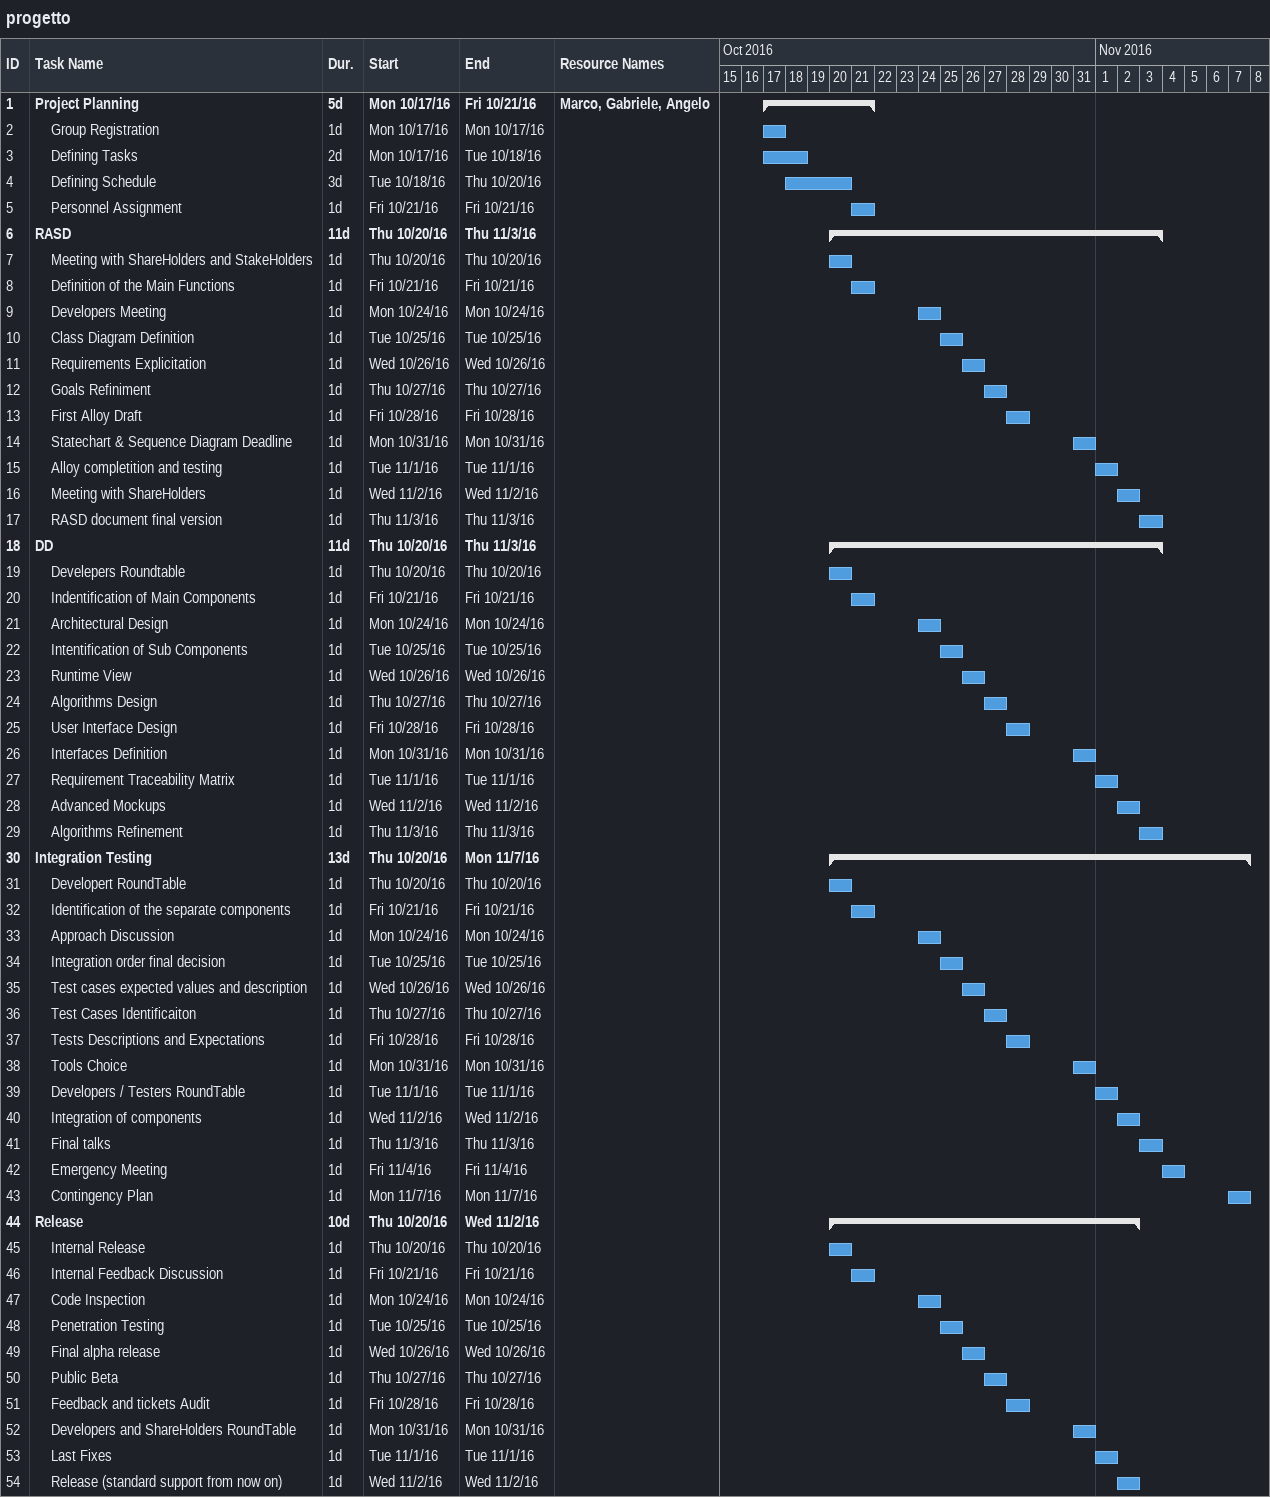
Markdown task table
progetto

| ID | Level | Task | Duration | Start | Finish | Resources |
|---|---|---|---|---|---|---|
| 1 | 1 | **Project Planning** | 5d | 2016-10-17 | 2016-10-21 | Marco, Gabriele, Angelo |
| 2 | 2 | Group Registration | 1d | 2016-10-17 | 2016-10-17 |  |
| 3 | 2 | Defining Tasks | 2d | 2016-10-17 | 2016-10-18 |  |
| 4 | 2 | Defining Schedule | 3d | 2016-10-18 | 2016-10-20 |  |
| 5 | 2 | Personnel Assignment | 1d | 2016-10-21 | 2016-10-21 |  |
| 6 | 1 | **RASD** | 11d | 2016-10-20 | 2016-11-03 |  |
| 7 | 2 | Meeting with ShareHolders and StakeHolders | 1d | 2016-10-20 | 2016-10-20 |  |
| 8 | 2 | Definition of the Main Functions | 1d | 2016-10-21 | 2016-10-21 |  |
| 9 | 2 | Developers Meeting | 1d | 2016-10-24 | 2016-10-24 |  |
| 10 | 2 | Class Diagram Definition | 1d | 2016-10-25 | 2016-10-25 |  |
| 11 | 2 | Requirements Explicitation | 1d | 2016-10-26 | 2016-10-26 |  |
| 12 | 2 | Goals Refiniment | 1d | 2016-10-27 | 2016-10-27 |  |
| 13 | 2 | First Alloy Draft | 1d | 2016-10-28 | 2016-10-28 |  |
| 14 | 2 | Statechart & Sequence Diagram Deadline | 1d | 2016-10-31 | 2016-10-31 |  |
| 15 | 2 | Alloy completition and testing | 1d | 2016-11-01 | 2016-11-01 |  |
| 16 | 2 | Meeting with ShareHolders | 1d | 2016-11-02 | 2016-11-02 |  |
| 17 | 2 | RASD document final version | 1d | 2016-11-03 | 2016-11-03 |  |
| 18 | 1 | **DD** | 11d | 2016-10-20 | 2016-11-03 |  |
| 19 | 2 | Develepers Roundtable | 1d | 2016-10-20 | 2016-10-20 |  |
| 20 | 2 | Indentification of Main Components | 1d | 2016-10-21 | 2016-10-21 |  |
| 21 | 2 | Architectural Design | 1d | 2016-10-24 | 2016-10-24 |  |
| 22 | 2 | Intentification of Sub Components | 1d | 2016-10-25 | 2016-10-25 |  |
| 23 | 2 | Runtime View | 1d | 2016-10-26 | 2016-10-26 |  |
| 24 | 2 | Algorithms Design | 1d | 2016-10-27 | 2016-10-27 |  |
| 25 | 2 | User Interface Design | 1d | 2016-10-28 | 2016-10-28 |  |
| 26 | 2 | Interfaces Definition | 1d | 2016-10-31 | 2016-10-31 |  |
| 27 | 2 | Requirement Traceability Matrix | 1d | 2016-11-01 | 2016-11-01 |  |
| 28 | 2 | Advanced Mockups | 1d | 2016-11-02 | 2016-11-02 |  |
| 29 | 2 | Algorithms Refinement | 1d | 2016-11-03 | 2016-11-03 |  |
| 30 | 1 | **Integration Testing** | 13d | 2016-10-20 | 2016-11-07 |  |
| 31 | 2 | Developert RoundTable | 1d | 2016-10-20 | 2016-10-20 |  |
| 32 | 2 | Identification of the separate components | 1d | 2016-10-21 | 2016-10-21 |  |
| 33 | 2 | Approach Discussion | 1d | 2016-10-24 | 2016-10-24 |  |
| 34 | 2 | Integration order final decision | 1d | 2016-10-25 | 2016-10-25 |  |
| 35 | 2 | Test cases expected values and description | 1d | 2016-10-26 | 2016-10-26 |  |
| 36 | 2 | Test Cases Identificaiton | 1d | 2016-10-27 | 2016-10-27 |  |
| 37 | 2 | Tests Descriptions and Expectations | 1d | 2016-10-28 | 2016-10-28 |  |
| 38 | 2 | Tools Choice | 1d | 2016-10-31 | 2016-10-31 |  |
| 39 | 2 | Developers / Testers RoundTable | 1d | 2016-11-01 | 2016-11-01 |  |
| 40 | 2 | Integration of components | 1d | 2016-11-02 | 2016-11-02 |  |
| 41 | 2 | Final talks | 1d | 2016-11-03 | 2016-11-03 |  |
| 42 | 2 | Emergency Meeting | 1d | 2016-11-04 | 2016-11-04 |  |
| 43 | 2 | Contingency Plan | 1d | 2016-11-07 | 2016-11-07 |  |
| 44 | 1 | **Release** | 10d | 2016-10-20 | 2016-11-02 |  |
| 45 | 2 | Internal Release | 1d | 2016-10-20 | 2016-10-20 |  |
| 46 | 2 | Internal Feedback Discussion | 1d | 2016-10-21 | 2016-10-21 |  |
| 47 | 2 | Code Inspection | 1d | 2016-10-24 | 2016-10-24 |  |
| 48 | 2 | Penetration Testing | 1d | 2016-10-25 | 2016-10-25 |  |
| 49 | 2 | Final alpha release | 1d | 2016-10-26 | 2016-10-26 |  |
| 50 | 2 | Public Beta | 1d | 2016-10-27 | 2016-10-27 |  |
| 51 | 2 | Feedback and tickets Audit | 1d | 2016-10-28 | 2016-10-28 |  |
| 52 | 2 | Developers and ShareHolders RoundTable | 1d | 2016-10-31 | 2016-10-31 |  |
| 53 | 2 | Last Fixes | 1d | 2016-11-01 | 2016-11-01 |  |
| 54 | 2 | Release (standard support from now on) | 1d | 2016-11-02 | 2016-11-02 |  |
